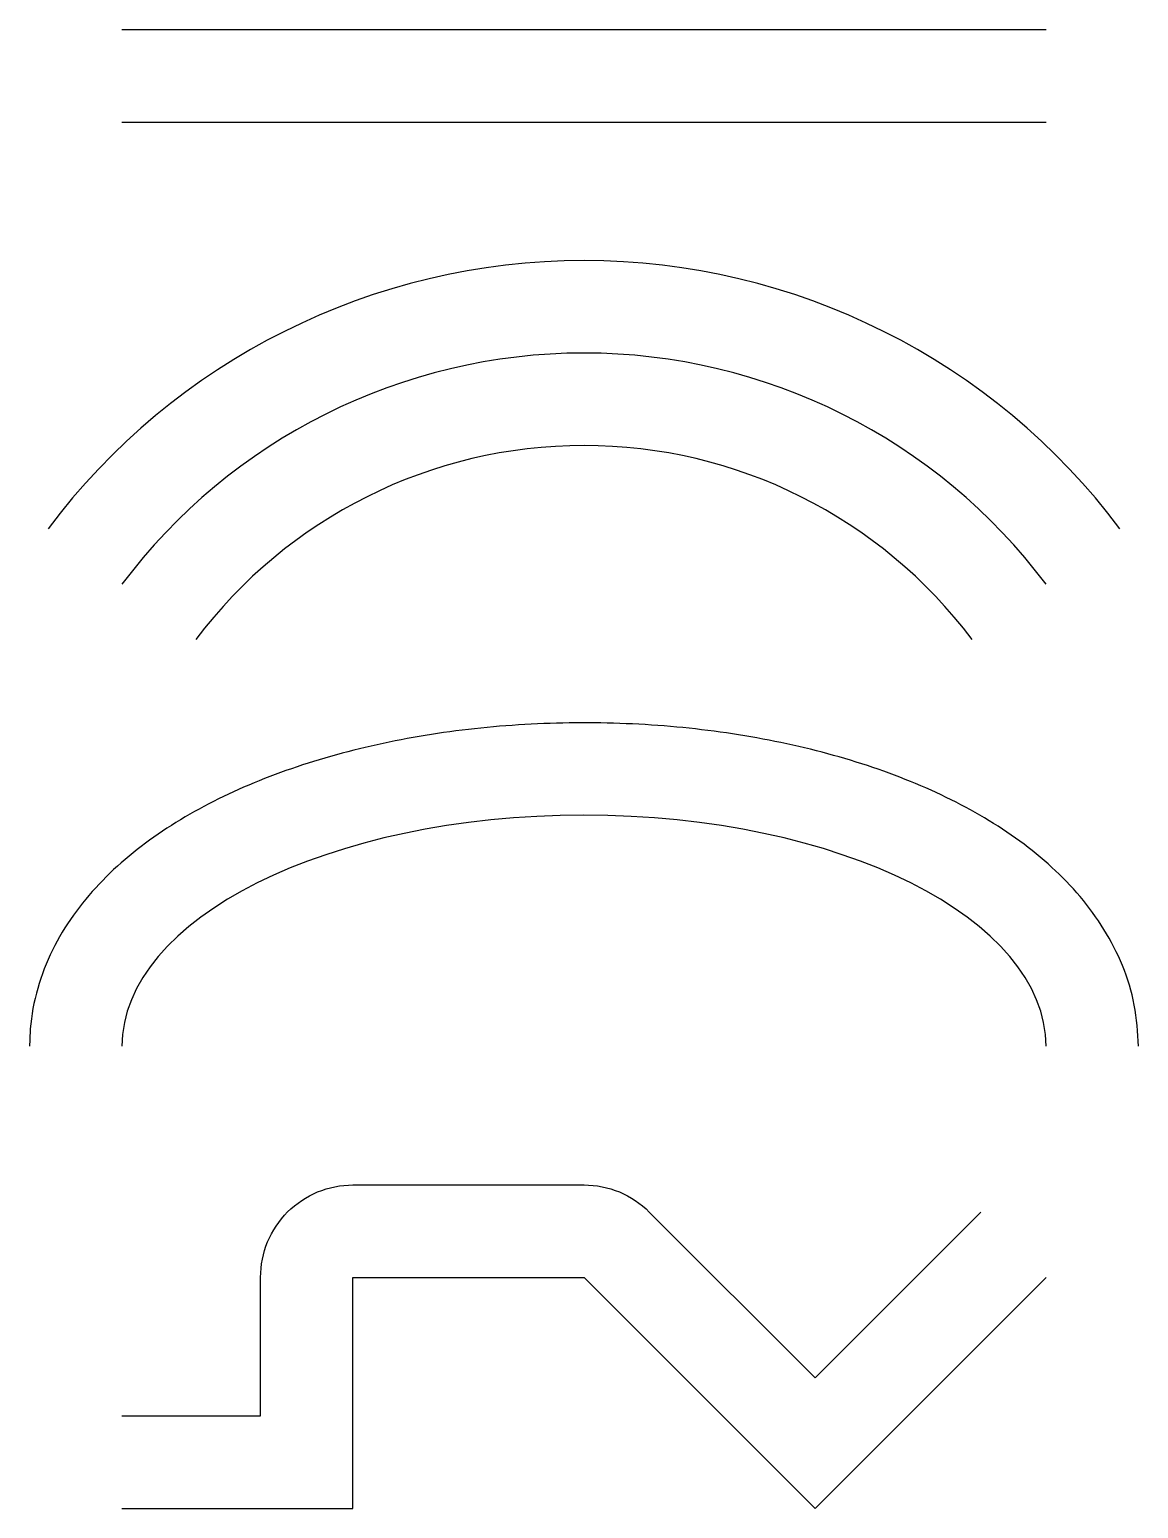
# Model space of a CAD drawing. Header units: millimetres. Extents: x 8 to 32, y 0 to 32.
import ezdxf

# ---------------------------------------------------------------- set-up
doc = ezdxf.new("R2010")
doc.units = ezdxf.units.MM
doc.layers.get('0').update_dxf_attribs({"lineweight": 25, "true_color": 0xffffff})

msp = doc.modelspace()

# ---------------------------------------------------------------- linework, layer by layer
for p, q in [((10, 32), (30, 32)), ((10, 30), (30, 30))]:
    msp.add_line(p, q)
at = {"flags": 128}
msp.add_lwpolyline([(10, 2), (13, 2), (13, 5, -0.414214), (15, 7), (20, 7, -0.198912), (21.414, 6.414), (25, 2.828), (28.586, 6.414)], format="xyb", dxfattribs=at)
msp.add_lwpolyline([(10, 0), (15, 0), (15, 5), (20, 5), (25, 0), (30, 5)])
for radius in [14.5, 12.5, 10.5]:
    msp.add_arc((20, 12.5), radius, 36.8699, 143.1301)
msp.add_ellipse((20, 10), major_axis=(-10, 0), ratio=0.5, start_param=3.141593, end_param=6.283185)
msp.add_open_spline([(32, 10), (31.983, 10.3), (31.948, 10.896), (31.678, 11.752), (31.275, 12.541), (30.752, 13.253), (30.135, 13.888), (29.437, 14.454), (28.669, 14.957), (27.838, 15.401), (26.949, 15.79), (26.009, 16.125), (25.024, 16.406), (24, 16.634), (22.946, 16.809), (21.869, 16.929), (20.777, 16.995), (19.679, 17.007), (18.584, 16.963), (17.5, 16.866), (16.435, 16.713), (15.398, 16.508), (14.396, 16.248), (13.436, 15.936), (12.525, 15.57), (11.669, 15.149), (10.874, 14.671), (10.146, 14.132), (9.494, 13.526), (8.93, 12.847), (8.472, 12.089), (8.15, 11.259), (8.014, 10.548), (8.003, 10.125), (8, 10)], degree=3, knots=[0, 0, 0, 0, 0.897092, 1.78707, 2.668147, 3.54495, 4.425925, 5.320082, 6.234891, 7.175427, 8.144297, 9.141904, 10.166819, 11.216148, 12.285864, 13.371094, 14.466374, 15.56588, 16.663639, 17.753738, 18.830538, 19.88889, 20.924383, 21.933614, 22.914501, 23.866639, 24.791678, 25.693646, 26.579065, 27.456481, 28.334919, 29.221015, 30.115791, 30.489911, 30.489911, 30.489911, 30.489911])

doc.saveas('drawing.dxf')
